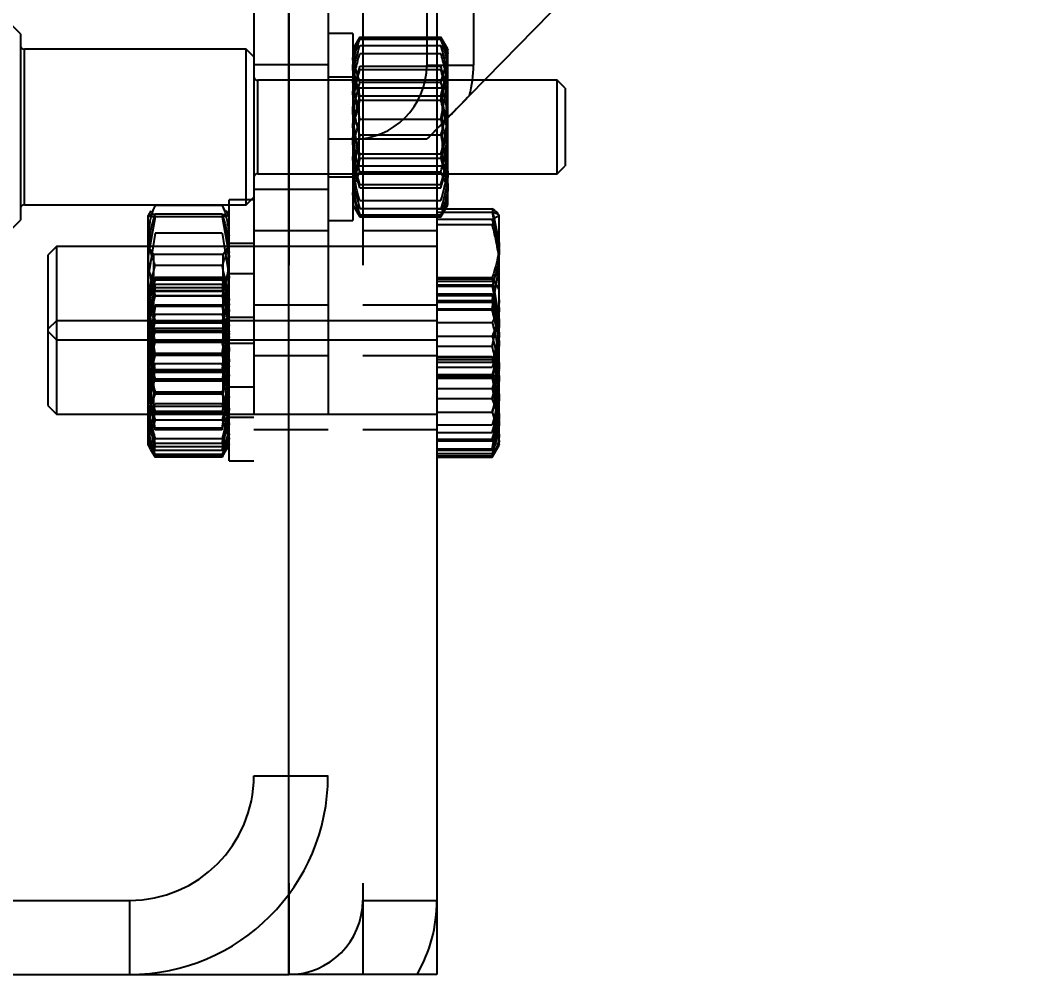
# Model space of a CAD drawing. Header units: metres. Extents: x 0 to 21025, y 0 to 14850.
# Drawn here: x 8867.1 to 8932.9, y 13042.7 to 13104 of the extents above; entities that cross this region are included whole.
import ezdxf

# ---------------------------------------------------------------- set-up
doc = ezdxf.new("R2010")
doc.units = ezdxf.units.M
doc.header["$LTSCALE"] = 25
doc.linetypes.add('HIDDEN2', pattern=[4.7625, 3.175, -1.5875])
for name, color, linetype in [('18_COTAS', 7, 'Continuous'), ('SL4', 4, 'Continuous'), ('ST1', 7, 'HIDDEN2')]:
    doc.layers.add(name, color=color, linetype=linetype)
doc.styles.add('ROMANS', font='ROMANS.SHX')
doc.dimstyles.new('25___1-25', dxfattribs={"dimscale": 25, "dimtxt": 2.5, "dimasz": 2, "dimexe": 1.5, "dimexo": 1, "dimgap": 0.5, "dimtad": 1, "dimzin": 12, "dimtxsty": 'ROMANS', "dimcen": 0, "dimclrd": 256, "dimclre": 256, "dimclrt": 3, "dimazin": 3, "dimtfac": 1, "dimtmove": 0, "dimatfit": 0, "dimfxl": 1, "dimlwd": -1, "dimlwe": -1, "dimarcsym": 0})

# ---------------------------------------------------------------- blocks, each defined once
blk = doc.blocks.new('*D14')
at = {"layer": '18_COTAS', "transparency": 16777216}
for p, q in [((8767.149, 13416.484), (9534.934, 13416.484)), ((9497.434, 11742.681), (9497.434, 13366.484)), ((8955.399, 11692.681), (9534.934, 11692.681))]:
    blk.add_line(p, q, dxfattribs=at)
for points in [[(9489.1, 13366.484), (9505.767, 13366.484), (9497.434, 13416.484)], [(9489.1, 11742.681), (9505.767, 11742.681), (9497.434, 11692.681)]]:
    blk.add_solid(points, dxfattribs=at)
at = {"layer": 'Defpoints', "color": 0, "transparency": 16777216}
for p in [(8742.149, 13416.484), (9497.434, 13416.484), (8930.399, 11692.681)]:
    blk.add_point(p, dxfattribs=at)
at = {"layer": '18_COTAS', "color": 3, "transparency": 16777216, "insert": (9447.731, 12554.582), "char_height": 62.5, "attachment_point": 5, "rotation": 90, "style": 'ROMANS'}
blk.add_mtext('1723,8', dxfattribs=at)

msp = doc.modelspace()

# ---------------------------------------------------------------- linework, layer by layer
at = {"layer": 'SL4'}
for p, q in [((8884.386, 13042.681), (8884.386, 13286.681)), ((8893.911, 13286.681), (8893.911, 13042.681)), ((8921.439, 13125.172), (8896.017, 13099.15)), ((8896.264, 13105.132), (8896.264, 13101.089)), ((8893.911, 13101.089), (8896.264, 13101.089)), ((8901.649, 13100.121), (8896.966, 13100.121)), ((8902.149, 13099.621), (8901.649, 13100.121)), ((8901.649, 13094.121), (8901.649, 13100.121)), ((8902.149, 13099.621), (8902.149, 13094.621)), ((8894.614, 13097.121), (8894.588, 13097.687)), ((8894.614, 13097.121), (8894.614, 13097.713)), ((8894.614, 13092.791), (8894.614, 13097.121)), ((8893.911, 13094.234), (8894.167, 13094.234)), ((8894.614, 13094.121), (8901.649, 13094.121)), ((8901.649, 13094.121), (8902.149, 13094.621)), ((8894.328, 13091.867), (8894.614, 13092.791)), ((8894.614, 13092.121), (8894.614, 13092.791)), ((8893.911, 13091.867), (8897.464, 13091.867)), ((8894.467, 13091.867), (8894.614, 13092.121)), ((8897.464, 13091.867), (8897.911, 13089.655)), ((8897.911, 13084.731), (8897.911, 13089.655)), ((8893.911, 13087.444), (8897.464, 13087.444)), ((8897.464, 13087.444), (8897.911, 13084.731)), ((8897.911, 13081.517), (8897.911, 13084.731)), ((8893.911, 13082.018), (8897.464, 13082.018)), ((8893.911, 13081.016), (8897.464, 13081.016)), ((8897.867, 13081.364), (8897.911, 13081.441)), ((8897.911, 13077.351), (8897.911, 13081.516)), ((8893.911, 13078.794), (8897.464, 13078.794)), ((8897.464, 13078.794), (8897.911, 13077.351)), ((8897.911, 13076.681), (8897.911, 13077.351)), ((8897.464, 13075.908), (8897.911, 13076.681)), ((8893.911, 13075.908), (8897.464, 13075.908)), ((8599.911, 13042.681), (8884.386, 13042.681)), ((8893.911, 13042.681), (8884.386, 13042.681))]:
    msp.add_line(p, q, dxfattribs=at)
msp.add_arc((8888.506, 13101.089), 7.757, 345.52925, 0, dxfattribs=at)
for points, knots in [([(8896.017, 13099.15), (8895.648, 13098.772), (8894.976, 13098.085), (8894.242, 13097.333), (8893.911, 13096.994)], [0, 0, 0, 0, 0.549182, 1, 1, 1, 1]), ([(8894.167, 13094.234), (8894.234, 13094.477), (8894.496, 13095.418), (8894.564, 13096.395), (8894.614, 13097.121)], [0, 0, 0, 0, 0.257551, 1, 1, 1, 1]), ([(8894.614, 13092.791), (8894.613, 13092.825), (8894.607, 13093.313), (8894.379, 13093.79), (8894.167, 13094.234)], [0, 0, 0, 0, 0.070201, 1, 1, 1, 1]), ([(8897.911, 13089.655), (8897.911, 13089.603), (8897.904, 13088.856), (8897.676, 13088.124), (8897.464, 13087.444)], [0, 0, 0, 0, 0.070201, 1, 1, 1, 1]), ([(8897.911, 13084.731), (8897.911, 13084.667), (8897.904, 13083.751), (8897.676, 13082.853), (8897.464, 13082.018)], [0, 0, 0, 0, 0.070201, 1, 1, 1, 1]), ([(8897.464, 13082.018), (8897.647, 13081.891), (8897.885, 13081.726), (8897.906, 13081.556), (8897.911, 13081.517)], [0, 0, 0, 0, 0.768151, 1, 1, 1, 1]), ([(8897.911, 13081.517), (8897.855, 13081.383), (8897.783, 13081.214), (8897.52, 13081.05), (8897.464, 13081.016)], [0, 0, 0, 0, 0.788999, 1, 1, 1, 1]), ([(8897.886, 13081.483), (8897.834, 13080.779), (8897.767, 13079.868), (8897.52, 13078.993), (8897.464, 13078.794)], [0, 0, 0, 0, 0.773509, 1, 1, 1, 1]), ([(8897.911, 13077.351), (8897.911, 13077.317), (8897.904, 13076.829), (8897.676, 13076.352), (8897.464, 13075.908)], [0, 0, 0, 0, 0.070201, 1, 1, 1, 1])]:
    msp.add_open_spline(points, degree=3, knots=knots, dxfattribs=at)
at = {"layer": 'ST1'}
for p, q in [((8884.386, 13286.681), (8884.386, 13042.681)), ((8889.149, 13286.681), (8889.149, 13042.681)), ((8882.151, 13277.156), (8882.151, 13055.444)), ((8886.914, 13277.156), (8886.914, 13055.444)), ((8893.264, 13106.331), (8893.264, 13101.089)), ((8867.149, 13103.096), (8866.649, 13103.596)), ((8867.149, 13103.096), (8867.149, 13091.146)), ((8888.514, 13103.121), (8886.914, 13103.121)), ((8888.514, 13103.121), (8888.514, 13091.121)), ((8888.96, 13102.895), (8888.514, 13102.121)), ((8888.96, 13102.895), (8894.167, 13102.895)), ((8888.96, 13102.812), (8894.167, 13102.812)), ((8888.96, 13102.755), (8894.167, 13102.755)), ((8894.614, 13102.121), (8894.167, 13102.895)), ((8881.649, 13102.121), (8867.399, 13102.121)), ((8867.399, 13092.139), (8867.399, 13102.114)), ((8867.399, 13092.133), (8867.399, 13102.11)), ((8881.649, 13092.121), (8881.649, 13102.121)), ((8882.149, 13101.621), (8881.649, 13102.121)), ((8888.96, 13102.358), (8894.167, 13102.358)), ((8894.327, 13102.454), (8894.614, 13101.811)), ((8894.372, 13102.36), (8894.614, 13101.894)), ((8894.614, 13102.121), (8894.614, 13102.101)), ((8894.614, 13101.451), (8894.614, 13102.121)), ((8882.149, 13101.621), (8882.149, 13092.621)), ((8888.96, 13100.008), (8888.514, 13101.451)), ((8888.96, 13101.845), (8894.167, 13101.845)), ((8894.167, 13100.008), (8894.614, 13101.451)), ((8894.614, 13097.713), (8894.614, 13101.451)), ((8886.914, 13101.121), (8882.151, 13101.121)), ((8888.96, 13099.124), (8888.514, 13100.968)), ((8888.96, 13098.843), (8888.514, 13100.799)), ((8888.96, 13101.033), (8894.167, 13101.033)), ((8888.96, 13100.809), (8894.167, 13100.809)), ((8893.264, 13101.089), (8893.911, 13101.089)), ((8894.167, 13099.124), (8894.614, 13100.968)), ((8894.167, 13098.843), (8894.614, 13100.799)), ((8882.399, 13094.121), (8882.399, 13100.121)), ((8896.966, 13100.121), (8882.399, 13100.121)), ((8882.399, 13094.167), (8882.399, 13100.076)), ((8888.514, 13100.321), (8886.914, 13100.321)), ((8888.539, 13100.121), (8888.514, 13100.121)), ((8888.539, 13100.121), (8888.539, 13094.121)), ((8888.889, 13099.621), (8888.539, 13100.121)), ((8894.614, 13100.121), (8894.263, 13099.621)), ((8888.96, 13097.634), (8888.514, 13099.996)), ((8888.889, 13099.621), (8888.889, 13097.121)), ((8894.263, 13099.621), (8888.889, 13099.621)), ((8888.96, 13100.008), (8894.167, 13100.008)), ((8894.167, 13097.634), (8894.614, 13099.996)), ((8894.263, 13094.621), (8894.263, 13099.621)), ((8888.96, 13099.124), (8894.167, 13099.124)), ((8888.96, 13098.843), (8894.167, 13098.843)), ((8896.017, 13099.15), (8893.264, 13096.331)), ((8888.96, 13097.634), (8894.167, 13097.634)), ((8888.889, 13097.121), (8888.889, 13094.621)), ((8888.506, 13096.331), (8886.914, 13096.331)), ((8888.96, 13096.609), (8888.514, 13094.247)), ((8888.96, 13096.609), (8894.167, 13096.609)), ((8894.167, 13096.609), (8894.614, 13094.247)), ((8888.96, 13095.4), (8888.514, 13093.444)), ((8888.96, 13095.118), (8888.514, 13093.274)), ((8888.96, 13095.4), (8894.167, 13095.4)), ((8888.96, 13095.118), (8894.167, 13095.118)), ((8894.167, 13095.4), (8894.614, 13093.444)), ((8894.167, 13095.118), (8894.614, 13093.274)), ((8882.399, 13094.121), (8894.614, 13094.121)), ((8888.514, 13094.121), (8888.539, 13094.121)), ((8888.539, 13094.121), (8888.889, 13094.621)), ((8888.889, 13094.621), (8894.263, 13094.621)), ((8888.96, 13094.234), (8893.911, 13094.234)), ((8894.263, 13094.621), (8894.614, 13094.121)), ((8886.914, 13093.921), (8888.514, 13093.921)), ((8882.151, 13093.121), (8886.914, 13093.121)), ((8888.96, 13093.433), (8894.167, 13093.433)), ((8888.96, 13093.209), (8894.167, 13093.209)), ((8880.551, 13085.49), (8880.551, 13092.441)), ((8882.151, 13092.441), (8880.551, 13092.441)), ((8881.649, 13092.121), (8882.149, 13092.621)), ((8888.96, 13091.348), (8888.514, 13092.791)), ((8888.96, 13092.397), (8894.167, 13092.397)), ((8894.327, 13091.789), (8894.614, 13092.432)), ((8894.372, 13091.882), (8894.614, 13092.349)), ((8867.399, 13092.121), (8881.649, 13092.121)), ((8875.525, 13091.743), (8875.351, 13091.441)), ((8875.798, 13091.522), (8875.351, 13091.439)), ((8875.798, 13092.088), (8875.603, 13091.699)), ((8880.104, 13092.088), (8875.798, 13092.088)), ((8880.104, 13091.522), (8875.798, 13091.522)), ((8880.104, 13092.088), (8880.3, 13091.699)), ((8880.104, 13091.522), (8880.551, 13091.439)), ((8880.551, 13091.441), (8880.377, 13091.743)), ((8888.514, 13092.121), (8888.96, 13091.348)), ((8888.96, 13091.885), (8894.167, 13091.885)), ((8888.96, 13091.488), (8894.167, 13091.488)), ((8893.911, 13091.654), (8897.464, 13091.654)), ((8894.167, 13091.348), (8894.328, 13091.867)), ((8894.167, 13091.348), (8894.467, 13091.867)), ((8897.464, 13091.654), (8897.911, 13089.276)), ((8866.649, 13090.646), (8867.149, 13091.146)), ((8875.351, 13088.816), (8875.351, 13091.439)), ((8875.798, 13091.356), (8875.351, 13088.816)), ((8880.104, 13091.356), (8875.798, 13091.356)), ((8880.104, 13091.356), (8880.551, 13088.816)), ((8886.914, 13091.121), (8888.514, 13091.121)), ((8888.96, 13091.43), (8894.167, 13091.43)), ((8888.96, 13091.348), (8894.167, 13091.348)), ((8893.911, 13091.197), (8897.464, 13091.197)), ((8893.911, 13090.864), (8897.464, 13090.864)), ((8897.464, 13091.197), (8897.911, 13091.426)), ((8897.911, 13089.655), (8897.911, 13091.436)), ((8897.911, 13091.369), (8897.911, 13091.435)), ((8875.798, 13090.305), (8875.351, 13087.482)), ((8880.104, 13090.305), (8875.798, 13090.305)), ((8880.104, 13090.305), (8880.551, 13087.482)), ((8886.914, 13090.441), (8882.151, 13090.441)), ((8893.911, 13090.441), (8889.149, 13090.441)), ((8882.151, 13089.641), (8880.551, 13089.641)), ((8869.466, 13089.441), (8868.911, 13088.887)), ((8868.911, 13088.887), (8868.911, 13083.996)), ((8869.466, 13089.441), (8869.466, 13083.441)), ((8893.911, 13089.441), (8869.466, 13089.441)), ((8875.701, 13088.941), (8875.351, 13089.441)), ((8875.701, 13088.941), (8875.701, 13083.941)), ((8880.176, 13088.941), (8875.701, 13088.941)), ((8880.526, 13089.441), (8880.176, 13088.941)), ((8880.176, 13085.13), (8880.176, 13088.941)), ((8880.526, 13083.441), (8880.526, 13089.441)), ((8880.551, 13089.441), (8880.526, 13089.441)), ((8875.351, 13083.818), (8875.351, 13088.816)), ((8880.104, 13088.224), (8875.798, 13088.224)), ((8882.151, 13087.681), (8880.551, 13087.681)), ((8897.464, 13085.439), (8897.911, 13088.151)), ((8875.798, 13087.454), (8875.351, 13086.038)), ((8875.798, 13087.422), (8875.351, 13085.722)), ((8875.798, 13087.014), (8875.351, 13084.723)), ((8875.516, 13086.967), (8875.351, 13086.681)), ((8875.798, 13087.455), (8875.516, 13086.967)), ((8875.798, 13087.285), (8875.654, 13086.902)), ((8880.104, 13087.454), (8875.798, 13087.454)), ((8880.104, 13087.422), (8875.798, 13087.422)), ((8880.104, 13087.316), (8875.798, 13087.316)), ((8880.104, 13087.285), (8875.798, 13087.285)), ((8880.104, 13087.014), (8875.798, 13087.014)), ((8880.386, 13086.967), (8880.104, 13087.455)), ((8880.104, 13087.454), (8880.551, 13086.038)), ((8880.104, 13087.422), (8880.551, 13085.722)), ((8880.104, 13087.285), (8880.248, 13086.902)), ((8880.104, 13087.014), (8880.551, 13084.723)), ((8880.551, 13086.681), (8880.386, 13086.967)), ((8893.911, 13087.455), (8897.464, 13087.455)), ((8893.911, 13087.372), (8897.464, 13087.372)), ((8893.911, 13087.219), (8897.464, 13087.219)), ((8893.911, 13086.991), (8897.464, 13086.991)), ((8893.911, 13086.973), (8897.464, 13086.973)), ((8893.911, 13086.918), (8897.464, 13086.918)), ((8893.911, 13086.898), (8897.464, 13086.898)), ((8897.911, 13086.681), (8897.464, 13087.455)), ((8897.464, 13086.973), (8897.911, 13084.651)), ((8897.464, 13086.918), (8897.911, 13084.556)), ((8897.464, 13086.898), (8897.501, 13086.723)), ((8875.798, 13086.263), (8875.351, 13086.639)), ((8875.555, 13086.467), (8875.351, 13085.283)), ((8875.798, 13086.789), (8875.677, 13086.398)), ((8880.104, 13086.789), (8875.798, 13086.789)), ((8880.104, 13086.607), (8875.798, 13086.607)), ((8880.104, 13086.565), (8875.798, 13086.565)), ((8880.104, 13086.275), (8875.798, 13086.275)), ((8880.104, 13086.263), (8875.798, 13086.263)), ((8880.104, 13086.789), (8880.225, 13086.398)), ((8880.104, 13086.263), (8880.551, 13086.639)), ((8880.347, 13086.467), (8880.551, 13085.283)), ((8893.911, 13086.405), (8897.464, 13086.405)), ((8893.911, 13086.326), (8897.464, 13086.326)), ((8893.911, 13086.3), (8897.464, 13086.3)), ((8875.542, 13085.705), (8875.351, 13084.347)), ((8875.798, 13085.686), (8875.351, 13082.884)), ((8875.798, 13085.587), (8875.351, 13082.769)), ((8880.104, 13085.686), (8875.798, 13085.686)), ((8880.104, 13085.587), (8875.798, 13085.587)), ((8880.104, 13085.686), (8880.551, 13082.884)), ((8880.104, 13085.587), (8880.551, 13082.769)), ((8880.36, 13085.705), (8880.551, 13084.347)), ((8886.914, 13085.681), (8882.151, 13085.681)), ((8893.911, 13085.681), (8889.149, 13085.681)), ((8893.911, 13085.985), (8897.464, 13085.985)), ((8893.911, 13085.865), (8897.464, 13085.865)), ((8897.905, 13083.795), (8897.464, 13085.985)), ((8875.798, 13082.577), (8875.351, 13085.401)), ((8880.104, 13085.082), (8875.798, 13085.082)), ((8880.104, 13082.577), (8880.551, 13085.401)), ((8880.176, 13083.941), (8880.176, 13085.13)), ((8880.551, 13080.441), (8880.551, 13085.49)), ((8893.911, 13085.439), (8897.464, 13085.439)), ((8893.911, 13085.369), (8897.464, 13085.369)), ((8897.464, 13083.035), (8897.911, 13085.127)), ((8869.466, 13084.681), (8868.911, 13084.127)), ((8893.911, 13084.681), (8869.466, 13084.681)), ((8875.701, 13084.181), (8875.351, 13084.681)), ((8880.104, 13084.658), (8875.798, 13084.658)), ((8880.104, 13084.621), (8875.798, 13084.621)), ((8880.104, 13084.515), (8875.798, 13084.515)), ((8880.526, 13084.681), (8880.176, 13084.181)), ((8882.151, 13084.881), (8880.551, 13084.881)), ((8893.911, 13084.568), (8897.464, 13084.568)), ((8897.892, 13084.73), (8897.911, 13084.291)), ((8868.911, 13083.996), (8868.911, 13079.236)), ((8868.911, 13083.996), (8869.466, 13083.441)), ((8875.798, 13081.526), (8875.351, 13084.067)), ((8875.351, 13083.441), (8875.701, 13083.941)), ((8875.351, 13081.443), (8875.351, 13083.818)), ((8880.176, 13084.181), (8875.701, 13084.181)), ((8875.701, 13083.941), (8875.701, 13079.181)), ((8875.701, 13083.941), (8880.176, 13083.941)), ((8880.104, 13084.022), (8875.798, 13084.022)), ((8880.104, 13081.526), (8880.551, 13084.067)), ((8880.176, 13080.724), (8880.176, 13083.941)), ((8880.176, 13083.941), (8880.526, 13083.441)), ((8893.911, 13083.684), (8897.464, 13083.684)), ((8897.662, 13081.996), (8897.911, 13083.787)), ((8897.717, 13082.264), (8897.911, 13083.68)), ((8869.466, 13083.441), (8869.466, 13078.681)), ((8869.466, 13083.441), (8893.911, 13083.441)), ((8880.104, 13083.411), (8875.798, 13083.411)), ((8880.104, 13083.281), (8875.798, 13083.281)), ((8880.526, 13078.681), (8880.526, 13083.441)), ((8880.551, 13083.241), (8882.151, 13083.241)), ((8893.911, 13083.035), (8897.464, 13083.035)), ((8897.464, 13081.016), (8897.911, 13083.227)), ((8880.104, 13082.577), (8875.798, 13082.577)), ((8880.104, 13082.433), (8875.798, 13082.433)), ((8882.151, 13082.441), (8886.914, 13082.441)), ((8889.149, 13082.441), (8893.911, 13082.441)), ((8893.911, 13082.372), (8897.464, 13082.372)), ((8893.911, 13082.329), (8897.464, 13082.329)), ((8875.351, 13082.211), (8875.383, 13081.5)), ((8880.104, 13081.905), (8875.798, 13081.905)), ((8880.551, 13082.211), (8880.519, 13081.5)), ((8893.911, 13082.194), (8897.464, 13082.194)), ((8893.911, 13081.685), (8897.464, 13081.685)), ((8897.911, 13081.681), (8897.886, 13081.483)), ((8875.798, 13081.36), (8875.351, 13081.443)), ((8875.351, 13079.766), (8875.351, 13081.443)), ((8880.104, 13081.526), (8875.798, 13081.526)), ((8880.104, 13081.457), (8875.798, 13081.457)), ((8880.104, 13081.36), (8875.798, 13081.36)), ((8880.104, 13081.36), (8880.551, 13081.443)), ((8893.911, 13081.229), (8897.464, 13081.229)), ((8893.911, 13081.169), (8897.464, 13081.169)), ((8893.911, 13081.034), (8897.464, 13081.034)), ((8893.911, 13080.991), (8897.464, 13080.991)), ((8897.464, 13081.169), (8897.564, 13081.51)), ((8897.464, 13080.991), (8897.911, 13078.681)), ((8875.798, 13077.775), (8875.351, 13080.593)), ((8875.798, 13077.677), (8875.351, 13080.479)), ((8880.104, 13080.93), (8875.798, 13080.93)), ((8880.104, 13080.794), (8875.798, 13080.794)), ((8880.104, 13077.775), (8880.551, 13080.593)), ((8880.104, 13077.677), (8880.551, 13080.479)), ((8880.176, 13079.181), (8880.176, 13080.724)), ((8880.551, 13075.681), (8880.551, 13080.479)), ((8880.551, 13080.441), (8882.151, 13080.441)), ((8893.911, 13080.327), (8897.464, 13080.327)), ((8897.464, 13080.327), (8897.911, 13078.236)), ((8875.351, 13076.724), (8875.351, 13079.766)), ((8880.104, 13080.082), (8875.798, 13080.082)), ((8880.104, 13079.952), (8875.798, 13079.952)), ((8893.911, 13079.678), (8897.464, 13079.678)), ((8868.911, 13079.236), (8869.466, 13078.681)), ((8875.379, 13079.191), (8875.351, 13079.351)), ((8875.351, 13078.681), (8875.701, 13079.181)), ((8875.351, 13079.015), (8875.379, 13078.497)), ((8875.701, 13079.181), (8880.176, 13079.181)), ((8880.104, 13079.341), (8875.798, 13079.341)), ((8880.176, 13079.181), (8880.526, 13078.681)), ((8880.523, 13079.191), (8880.551, 13079.351)), ((8880.551, 13079.015), (8880.523, 13078.497)), ((8869.466, 13078.681), (8893.911, 13078.681)), ((8875.798, 13078.848), (8875.351, 13077.378)), ((8875.798, 13076.348), (8875.351, 13078.639)), ((8875.798, 13076.797), (8875.495, 13078.528)), ((8880.104, 13078.848), (8875.798, 13078.848)), ((8880.104, 13078.742), (8875.798, 13078.742)), ((8880.104, 13078.848), (8880.551, 13077.378)), ((8880.104, 13076.348), (8880.551, 13078.639)), ((8880.104, 13076.797), (8880.407, 13078.528)), ((8880.526, 13078.681), (8880.551, 13078.681)), ((8880.551, 13078.481), (8882.151, 13078.481)), ((8897.464, 13076.445), (8897.911, 13078.807)), ((8897.464, 13076.389), (8897.911, 13078.711)), ((8875.798, 13078.281), (8875.351, 13077.11)), ((8875.519, 13077.778), (8875.798, 13076.573)), ((8880.104, 13078.281), (8875.798, 13078.281)), ((8880.104, 13077.775), (8875.798, 13077.775)), ((8880.104, 13077.677), (8875.798, 13077.677)), ((8880.104, 13078.281), (8880.551, 13077.11)), ((8880.383, 13077.778), (8880.104, 13076.573)), ((8882.151, 13077.681), (8886.914, 13077.681)), ((8889.149, 13077.681), (8893.911, 13077.681)), ((8893.911, 13077.993), (8897.464, 13077.993)), ((8897.464, 13075.99), (8897.911, 13077.834)), ((8875.798, 13075.94), (8875.351, 13077.64)), ((8875.798, 13077.099), (8875.351, 13076.724)), ((8880.104, 13077.099), (8875.798, 13077.099)), ((8880.104, 13075.94), (8880.551, 13077.64)), ((8880.104, 13077.099), (8880.551, 13076.724)), ((8893.911, 13077.498), (8897.464, 13077.498)), ((8893.911, 13077.062), (8897.464, 13077.062)), ((8893.911, 13077.036), (8897.464, 13077.036)), ((8875.798, 13076.046), (8875.351, 13076.911)), ((8875.574, 13076.477), (8875.351, 13076.877)), ((8875.351, 13076.681), (8875.351, 13076.724)), ((8875.351, 13076.685), (8875.351, 13076.681)), ((8875.351, 13076.681), (8875.516, 13076.395)), ((8875.516, 13076.395), (8875.798, 13075.907)), ((8880.104, 13076.797), (8875.798, 13076.797)), ((8880.104, 13076.573), (8875.798, 13076.573)), ((8880.104, 13076.046), (8880.308, 13076.44)), ((8880.104, 13075.907), (8880.386, 13076.395)), ((8880.386, 13076.395), (8880.551, 13076.681)), ((8893.911, 13076.957), (8897.464, 13076.957)), ((8893.911, 13076.445), (8897.464, 13076.445)), ((8893.911, 13076.389), (8897.464, 13076.389)), ((8893.911, 13076.372), (8897.464, 13076.372)), ((8897.911, 13076.717), (8897.911, 13076.701)), ((8880.104, 13076.348), (8875.798, 13076.348)), ((8880.104, 13076.077), (8875.798, 13076.077)), ((8880.104, 13076.046), (8875.798, 13076.046)), ((8880.104, 13075.94), (8875.798, 13075.94)), ((8880.104, 13075.908), (8875.798, 13075.908)), ((8893.911, 13076.144), (8897.464, 13076.144)), ((8893.911, 13075.99), (8897.464, 13075.99)), ((8880.551, 13075.681), (8882.151, 13075.681)), ((8882.151, 13055.444), (8886.914, 13055.444)), ((8811.914, 13047.444), (8874.151, 13047.444)), ((8874.151, 13047.444), (8874.151, 13042.681)), ((8889.149, 13047.444), (8893.911, 13047.444))]:
    msp.add_line(p, q, dxfattribs=at)
for centre, radius, start, end in [((8867.399, 13102.371), 0.25, 180, 270), ((8888.506, 13101.089), 4.757, 270, 0), ((8882.399, 13100.371), 0.25, 180, 270), ((8882.399, 13093.871), 0.25, 90, 180), ((8867.399, 13091.871), 0.25, 90, 180), ((8874.151, 13055.444), 12.762, 270, 0), ((8874.151, 13055.444), 8, 270, 0), ((8884.386, 13047.444), 4.762, 270, 0), ((8884.386, 13047.444), 9.525, 330, 0)]:
    msp.add_arc(centre, radius, start, end, dxfattribs=at)
for points, knots in [([(8888.514, 13101.451), (8888.514, 13101.486), (8888.52, 13101.973), (8888.748, 13102.451), (8888.96, 13102.895)], [0, 0, 0, 0, 0.0702006, 1, 1, 1, 1]), ([(8888.514, 13100.968), (8888.514, 13101.012), (8888.52, 13101.635), (8888.748, 13102.245), (8888.96, 13102.812)], [0, 0, 0, 0, 0.070201, 1, 1, 1, 1]), ([(8888.514, 13100.799), (8888.514, 13100.845), (8888.52, 13101.505), (8888.748, 13102.153), (8888.96, 13102.755)], [0, 0, 0, 0, 0.070201, 1, 1, 1, 1]), ([(8894.614, 13101.451), (8894.613, 13101.486), (8894.607, 13101.973), (8894.379, 13102.451), (8894.167, 13102.895)], [0, 0, 0, 0, 0.0702006, 1, 1, 1, 1]), ([(8894.614, 13100.968), (8894.613, 13101.012), (8894.607, 13101.635), (8894.379, 13102.245), (8894.167, 13102.812)], [0, 0, 0, 0, 0.0702006, 1, 1, 1, 1]), ([(8894.614, 13100.799), (8894.613, 13100.845), (8894.607, 13101.505), (8894.379, 13102.153), (8894.167, 13102.755)], [0, 0, 0, 0, 0.070201, 1, 1, 1, 1]), ([(8888.514, 13099.996), (8888.514, 13100.052), (8888.52, 13100.849), (8888.748, 13101.631), (8888.96, 13102.358)], [0, 0, 0, 0, 0.070201, 1, 1, 1, 1]), ([(8894.614, 13099.996), (8894.613, 13100.052), (8894.607, 13100.849), (8894.379, 13101.631), (8894.167, 13102.358)], [0, 0, 0, 0, 0.070201, 1, 1, 1, 1]), ([(8888.514, 13099.227), (8888.52, 13099.465), (8888.545, 13100.351), (8888.785, 13101.214), (8888.96, 13101.845)], [0, 0, 0, 0, 0.268634, 1, 1, 1, 1]), ([(8894.614, 13099.227), (8894.607, 13099.465), (8894.582, 13100.351), (8894.342, 13101.214), (8894.167, 13101.845)], [0, 0, 0, 0, 0.268634, 1, 1, 1, 1]), ([(8888.514, 13098.216), (8888.52, 13098.472), (8888.545, 13099.426), (8888.785, 13100.354), (8888.96, 13101.033)], [0, 0, 0, 0, 0.268634, 1, 1, 1, 1]), ([(8888.514, 13097.964), (8888.52, 13098.223), (8888.545, 13099.186), (8888.785, 13100.123), (8888.96, 13100.809)], [0, 0, 0, 0, 0.268634, 1, 1, 1, 1]), ([(8894.614, 13098.216), (8894.607, 13098.472), (8894.582, 13099.426), (8894.342, 13100.354), (8894.167, 13101.033)], [0, 0, 0, 0, 0.268634, 1, 1, 1, 1]), ([(8894.614, 13097.964), (8894.607, 13098.223), (8894.582, 13099.186), (8894.342, 13100.123), (8894.167, 13100.809)], [0, 0, 0, 0, 0.268634, 1, 1, 1, 1]), ([(8888.514, 13097.121), (8888.52, 13097.384), (8888.545, 13098.361), (8888.785, 13099.312), (8888.96, 13100.008)], [0, 0, 0, 0, 0.268634, 1, 1, 1, 1]), ([(8894.588, 13097.687), (8894.585, 13097.76), (8894.555, 13098.547), (8894.352, 13099.313), (8894.167, 13100.008)], [0, 0, 0, 0, 0.093197, 1, 1, 1, 1]), ([(8888.96, 13096.609), (8888.893, 13096.829), (8888.631, 13097.682), (8888.564, 13098.569), (8888.514, 13099.227)], [0, 0, 0, 0, 0.257551, 1, 1, 1, 1]), ([(8888.514, 13096.279), (8888.52, 13096.537), (8888.545, 13097.5), (8888.785, 13098.438), (8888.96, 13099.124)], [0, 0, 0, 0, 0.268634, 1, 1, 1, 1]), ([(8888.514, 13096.026), (8888.52, 13096.282), (8888.545, 13097.236), (8888.785, 13098.164), (8888.96, 13098.843)], [0, 0, 0, 0, 0.268634, 1, 1, 1, 1]), ([(8894.167, 13096.609), (8894.234, 13096.829), (8894.496, 13097.682), (8894.564, 13098.569), (8894.614, 13099.227)], [0, 0, 0, 0, 0.257551, 1, 1, 1, 1]), ([(8894.614, 13096.279), (8894.607, 13096.537), (8894.582, 13097.5), (8894.342, 13098.438), (8894.167, 13099.124)], [0, 0, 0, 0, 0.2686336, 1, 1, 1, 1]), ([(8894.614, 13096.026), (8894.607, 13096.282), (8894.582, 13097.236), (8894.342, 13098.164), (8894.167, 13098.843)], [0, 0, 0, 0, 0.268634, 1, 1, 1, 1]), ([(8888.96, 13095.4), (8888.893, 13095.636), (8888.631, 13096.554), (8888.564, 13097.508), (8888.514, 13098.216)], [0, 0, 0, 0, 0.2575513, 1, 1, 1, 1]), ([(8894.167, 13095.4), (8894.234, 13095.636), (8894.496, 13096.554), (8894.564, 13097.508), (8894.614, 13098.216)], [0, 0, 0, 0, 0.257551, 1, 1, 1, 1]), ([(8888.96, 13095.118), (8888.893, 13095.357), (8888.631, 13096.285), (8888.564, 13097.248), (8888.514, 13097.964)], [0, 0, 0, 0, 0.257551, 1, 1, 1, 1]), ([(8888.514, 13095.015), (8888.52, 13095.254), (8888.545, 13096.14), (8888.785, 13097.003), (8888.96, 13097.634)], [0, 0, 0, 0, 0.268634, 1, 1, 1, 1]), ([(8894.167, 13095.118), (8894.234, 13095.357), (8894.496, 13096.285), (8894.564, 13097.248), (8894.614, 13097.964)], [0, 0, 0, 0, 0.257551, 1, 1, 1, 1]), ([(8894.614, 13095.015), (8894.607, 13095.254), (8894.582, 13096.14), (8894.342, 13097.003), (8894.167, 13097.634)], [0, 0, 0, 0, 0.268634, 1, 1, 1, 1]), ([(8888.96, 13094.234), (8888.893, 13094.477), (8888.631, 13095.418), (8888.564, 13096.395), (8888.514, 13097.121)], [0, 0, 0, 0, 0.257551, 1, 1, 1, 1]), ([(8893.911, 13096.994), (8893.827, 13096.907), (8893.614, 13096.69), (8893.395, 13096.466), (8893.264, 13096.331)], [0, 0, 0, 0, 0.3976834, 1, 1, 1, 1]), ([(8893.264, 13096.331), (8892.718, 13096.331), (8891.614, 13096.331), (8890, 13096.331), (8888.915, 13096.331), (8888.506, 13096.331)], [0, 0, 0, 0, 0.37786, 0.765345, 1, 1, 1, 1]), ([(8888.96, 13093.433), (8888.893, 13093.672), (8888.631, 13094.599), (8888.564, 13095.563), (8888.514, 13096.279)], [0, 0, 0, 0, 0.257551, 1, 1, 1, 1]), ([(8894.167, 13093.433), (8894.234, 13093.672), (8894.496, 13094.599), (8894.564, 13095.563), (8894.614, 13096.279)], [0, 0, 0, 0, 0.257551, 1, 1, 1, 1]), ([(8888.96, 13093.209), (8888.893, 13093.446), (8888.631, 13094.364), (8888.564, 13095.318), (8888.514, 13096.026)], [0, 0, 0, 0, 0.257551, 1, 1, 1, 1]), ([(8894.167, 13093.209), (8894.234, 13093.446), (8894.496, 13094.364), (8894.564, 13095.318), (8894.614, 13096.026)], [0, 0, 0, 0, 0.257551, 1, 1, 1, 1]), ([(8888.96, 13092.397), (8888.893, 13092.617), (8888.631, 13093.47), (8888.564, 13094.357), (8888.514, 13095.015)], [0, 0, 0, 0, 0.2575513, 1, 1, 1, 1]), ([(8894.167, 13092.397), (8894.234, 13092.617), (8894.496, 13093.47), (8894.564, 13094.357), (8894.614, 13095.015)], [0, 0, 0, 0, 0.257551, 1, 1, 1, 1]), ([(8888.514, 13094.247), (8888.514, 13094.191), (8888.52, 13093.393), (8888.748, 13092.611), (8888.96, 13091.885)], [0, 0, 0, 0, 0.0702006, 1, 1, 1, 1]), ([(8888.514, 13092.791), (8888.514, 13092.825), (8888.52, 13093.313), (8888.748, 13093.79), (8888.96, 13094.234)], [0, 0, 0, 0, 0.070201, 1, 1, 1, 1]), ([(8894.614, 13094.247), (8894.613, 13094.191), (8894.607, 13093.393), (8894.379, 13092.611), (8894.167, 13091.885)], [0, 0, 0, 0, 0.0702006, 1, 1, 1, 1]), ([(8888.514, 13093.444), (8888.514, 13093.397), (8888.52, 13092.737), (8888.748, 13092.09), (8888.96, 13091.488)], [0, 0, 0, 0, 0.070201, 1, 1, 1, 1]), ([(8888.514, 13093.274), (8888.514, 13093.231), (8888.52, 13092.608), (8888.748, 13091.998), (8888.96, 13091.43)], [0, 0, 0, 0, 0.070201, 1, 1, 1, 1]), ([(8894.614, 13093.444), (8894.613, 13093.397), (8894.607, 13092.737), (8894.379, 13092.09), (8894.167, 13091.488)], [0, 0, 0, 0, 0.070201, 1, 1, 1, 1]), ([(8894.614, 13093.274), (8894.613, 13093.231), (8894.607, 13092.608), (8894.379, 13091.998), (8894.167, 13091.43)], [0, 0, 0, 0, 0.070201, 1, 1, 1, 1]), ([(8875.798, 13092.088), (8875.73, 13091.926), (8875.468, 13091.296), (8875.401, 13090.642), (8875.351, 13090.156)], [0, 0, 0, 0, 0.257551, 1, 1, 1, 1]), ([(8875.798, 13091.522), (8875.73, 13091.316), (8875.468, 13090.515), (8875.401, 13089.682), (8875.351, 13089.065)], [0, 0, 0, 0, 0.257551, 1, 1, 1, 1]), ([(8880.104, 13092.088), (8880.172, 13091.926), (8880.434, 13091.296), (8880.501, 13090.642), (8880.551, 13090.156)], [0, 0, 0, 0, 0.257551, 1, 1, 1, 1]), ([(8880.104, 13091.522), (8880.172, 13091.316), (8880.434, 13090.515), (8880.501, 13089.682), (8880.551, 13089.065)], [0, 0, 0, 0, 0.257551, 1, 1, 1, 1]), ([(8897.911, 13091.365), (8897.906, 13091.405), (8897.885, 13091.574), (8897.647, 13091.74), (8897.464, 13091.867)], [0, 0, 0, 0, 0.231849, 1, 1, 1, 1]), ([(8897.911, 13091.426), (8897.911, 13091.431), (8897.904, 13091.508), (8897.676, 13091.584), (8897.464, 13091.654)], [0, 0, 0, 0, 0.070201, 1, 1, 1, 1]), ([(8875.351, 13091.439), (8875.352, 13091.437), (8875.358, 13091.409), (8875.586, 13091.382), (8875.798, 13091.356)], [0, 0, 0, 0, 0.0702006, 1, 1, 1, 1]), ([(8880.551, 13091.439), (8880.551, 13091.437), (8880.544, 13091.409), (8880.316, 13091.382), (8880.104, 13091.356)], [0, 0, 0, 0, 0.0702006, 1, 1, 1, 1]), ([(8897.911, 13088.591), (8897.906, 13088.795), (8897.885, 13089.677), (8897.647, 13090.537), (8897.464, 13091.197)], [0, 0, 0, 0, 0.231849, 1, 1, 1, 1]), ([(8897.911, 13088.151), (8897.911, 13088.216), (8897.904, 13089.132), (8897.676, 13090.029), (8897.464, 13090.864)], [0, 0, 0, 0, 0.070201, 1, 1, 1, 1]), ([(8875.351, 13090.156), (8875.358, 13089.981), (8875.382, 13089.327), (8875.622, 13088.69), (8875.798, 13088.224)], [0, 0, 0, 0, 0.268634, 1, 1, 1, 1]), ([(8880.551, 13090.156), (8880.544, 13089.981), (8880.52, 13089.327), (8880.28, 13088.69), (8880.104, 13088.224)], [0, 0, 0, 0, 0.268634, 1, 1, 1, 1]), ([(8897.911, 13089.276), (8897.911, 13089.219), (8897.904, 13088.416), (8897.676, 13087.629), (8897.464, 13086.898)], [0, 0, 0, 0, 0.0702006, 1, 1, 1, 1]), ([(8875.351, 13088.816), (8875.352, 13088.756), (8875.358, 13087.898), (8875.586, 13087.057), (8875.798, 13086.275)], [0, 0, 0, 0, 0.0702006, 1, 1, 1, 1]), ([(8875.351, 13085.401), (8875.352, 13085.468), (8875.358, 13086.421), (8875.586, 13087.355), (8875.798, 13088.224)], [0, 0, 0, 0, 0.070201, 1, 1, 1, 1]), ([(8880.551, 13088.816), (8880.551, 13088.756), (8880.544, 13087.898), (8880.316, 13087.057), (8880.104, 13086.275)], [0, 0, 0, 0, 0.0702006, 1, 1, 1, 1]), ([(8880.551, 13085.401), (8880.551, 13085.468), (8880.544, 13086.421), (8880.316, 13087.355), (8880.104, 13088.224)], [0, 0, 0, 0, 0.070201, 1, 1, 1, 1]), ([(8897.464, 13085.985), (8897.52, 13086.164), (8897.783, 13087.012), (8897.855, 13087.895), (8897.911, 13088.591)], [0, 0, 0, 0, 0.211001, 1, 1, 1, 1]), ([(8875.351, 13087.482), (8875.352, 13087.415), (8875.358, 13086.461), (8875.586, 13085.527), (8875.798, 13084.658)], [0, 0, 0, 0, 0.070201, 1, 1, 1, 1]), ([(8875.798, 13087.316), (8875.73, 13087.152), (8875.468, 13086.516), (8875.401, 13085.854), (8875.351, 13085.363)], [0, 0, 0, 0, 0.257551, 1, 1, 1, 1]), ([(8875.351, 13086.252), (8875.351, 13086.28), (8875.355, 13086.584), (8875.529, 13086.882), (8875.687, 13087.152)], [0, 0, 0, 0, 0.091258, 1, 1, 1, 1]), ([(8875.351, 13086.639), (8875.352, 13086.648), (8875.358, 13086.774), (8875.586, 13086.899), (8875.798, 13087.014)], [0, 0, 0, 0, 0.070201, 1, 1, 1, 1]), ([(8880.551, 13087.482), (8880.551, 13087.415), (8880.544, 13086.461), (8880.316, 13085.527), (8880.104, 13084.658)], [0, 0, 0, 0, 0.070201, 1, 1, 1, 1]), ([(8880.104, 13087.316), (8880.172, 13087.152), (8880.434, 13086.516), (8880.501, 13085.854), (8880.551, 13085.363)], [0, 0, 0, 0, 0.257551, 1, 1, 1, 1]), ([(8880.551, 13086.639), (8880.551, 13086.648), (8880.544, 13086.774), (8880.316, 13086.899), (8880.104, 13087.014)], [0, 0, 0, 0, 0.070201, 1, 1, 1, 1]), ([(8880.551, 13086.252), (8880.551, 13086.28), (8880.547, 13086.584), (8880.373, 13086.882), (8880.215, 13087.152)], [0, 0, 0, 0, 0.091258, 1, 1, 1, 1]), ([(8875.798, 13086.275), (8875.73, 13086.069), (8875.468, 13085.268), (8875.401, 13084.436), (8875.351, 13083.818)], [0, 0, 0, 0, 0.257551, 1, 1, 1, 1]), ([(8875.798, 13086.263), (8875.73, 13086.039), (8875.468, 13085.17), (8875.401, 13084.267), (8875.351, 13083.596)], [0, 0, 0, 0, 0.257551, 1, 1, 1, 1]), ([(8880.104, 13086.275), (8880.172, 13086.069), (8880.434, 13085.268), (8880.501, 13084.436), (8880.551, 13083.818)], [0, 0, 0, 0, 0.257551, 1, 1, 1, 1]), ([(8880.104, 13086.263), (8880.172, 13086.039), (8880.434, 13085.17), (8880.501, 13084.267), (8880.551, 13083.596)], [0, 0, 0, 0, 0.257551, 1, 1, 1, 1]), ([(8897.911, 13083.787), (8897.906, 13083.992), (8897.885, 13084.878), (8897.647, 13085.742), (8897.464, 13086.405)], [0, 0, 0, 0, 0.231849, 1, 1, 1, 1]), ([(8897.911, 13083.68), (8897.906, 13083.887), (8897.885, 13084.783), (8897.647, 13085.656), (8897.464, 13086.326)], [0, 0, 0, 0, 0.231849, 1, 1, 1, 1]), ([(8897.464, 13086.3), (8897.647, 13085.627), (8897.885, 13084.752), (8897.906, 13083.854), (8897.911, 13083.645)], [0, 0, 0, 0, 0.768151, 1, 1, 1, 1]), ([(8875.351, 13086.038), (8875.352, 13086.004), (8875.358, 13085.526), (8875.586, 13085.057), (8875.798, 13084.621)], [0, 0, 0, 0, 0.070201, 1, 1, 1, 1]), ([(8875.351, 13085.722), (8875.352, 13085.682), (8875.358, 13085.108), (8875.586, 13084.545), (8875.798, 13084.022)], [0, 0, 0, 0, 0.0702006, 1, 1, 1, 1]), ([(8880.551, 13086.038), (8880.551, 13086.004), (8880.544, 13085.526), (8880.316, 13085.057), (8880.104, 13084.621)], [0, 0, 0, 0, 0.070201, 1, 1, 1, 1]), ([(8880.551, 13085.722), (8880.551, 13085.682), (8880.544, 13085.108), (8880.316, 13084.545), (8880.104, 13084.022)], [0, 0, 0, 0, 0.0702006, 1, 1, 1, 1]), ([(8897.911, 13086.011), (8897.911, 13085.977), (8897.904, 13085.49), (8897.676, 13085.012), (8897.464, 13084.568)], [0, 0, 0, 0, 0.070201, 1, 1, 1, 1]), ([(8897.464, 13085.865), (8897.647, 13085.163), (8897.885, 13084.25), (8897.906, 13083.313), (8897.911, 13083.096)], [0, 0, 0, 0, 0.768151, 1, 1, 1, 1]), ([(8875.351, 13085.363), (8875.358, 13085.186), (8875.382, 13084.525), (8875.622, 13083.881), (8875.798, 13083.411)], [0, 0, 0, 0, 0.268634, 1, 1, 1, 1]), ([(8875.351, 13085.283), (8875.358, 13085.101), (8875.382, 13084.423), (8875.622, 13083.763), (8875.798, 13083.281)], [0, 0, 0, 0, 0.268634, 1, 1, 1, 1]), ([(8875.798, 13085.082), (8875.726, 13084.842), (8875.59, 13084.388), (8875.548, 13083.917), (8875.529, 13083.695)], [0, 0, 0, 0, 0.529617, 1, 1, 1, 1]), ([(8880.551, 13085.363), (8880.544, 13085.186), (8880.52, 13084.525), (8880.28, 13083.881), (8880.104, 13083.411)], [0, 0, 0, 0, 0.2686336, 1, 1, 1, 1]), ([(8880.551, 13085.283), (8880.544, 13085.101), (8880.52, 13084.423), (8880.28, 13083.763), (8880.104, 13083.281)], [0, 0, 0, 0, 0.268634, 1, 1, 1, 1]), ([(8880.104, 13085.082), (8880.176, 13084.841), (8880.316, 13084.374), (8880.358, 13083.888), (8880.378, 13083.652)], [0, 0, 0, 0, 0.513616, 1, 1, 1, 1]), ([(8897.911, 13085.528), (8897.911, 13085.484), (8897.904, 13084.862), (8897.676, 13084.251), (8897.464, 13083.684)], [0, 0, 0, 0, 0.070201, 1, 1, 1, 1]), ([(8897.911, 13083.227), (8897.911, 13083.28), (8897.904, 13084.026), (8897.676, 13084.758), (8897.464, 13085.439)], [0, 0, 0, 0, 0.070201, 1, 1, 1, 1]), ([(8897.911, 13082.524), (8897.906, 13082.747), (8897.885, 13083.71), (8897.647, 13084.648), (8897.464, 13085.369)], [0, 0, 0, 0, 0.231849, 1, 1, 1, 1]), ([(8875.351, 13084.723), (8875.352, 13084.669), (8875.358, 13083.896), (8875.586, 13083.137), (8875.798, 13082.433)], [0, 0, 0, 0, 0.0702006, 1, 1, 1, 1]), ([(8875.798, 13084.621), (8875.73, 13084.378), (8875.468, 13083.438), (8875.401, 13082.46), (8875.351, 13081.734)], [0, 0, 0, 0, 0.257551, 1, 1, 1, 1]), ([(8880.551, 13084.723), (8880.551, 13084.669), (8880.544, 13083.896), (8880.316, 13083.137), (8880.104, 13082.433)], [0, 0, 0, 0, 0.070201, 1, 1, 1, 1]), ([(8880.104, 13084.621), (8880.172, 13084.378), (8880.434, 13083.438), (8880.501, 13082.46), (8880.551, 13081.734)], [0, 0, 0, 0, 0.2575513, 1, 1, 1, 1]), ([(8897.464, 13084.568), (8897.647, 13083.837), (8897.885, 13082.884), (8897.906, 13081.908), (8897.911, 13081.681)], [0, 0, 0, 0, 0.768151, 1, 1, 1, 1]), ([(8897.911, 13084.291), (8897.855, 13083.595), (8897.783, 13082.713), (8897.52, 13081.864), (8897.464, 13081.685)], [0, 0, 0, 0, 0.7889992, 1, 1, 1, 1]), ([(8875.798, 13084.022), (8875.73, 13083.781), (8875.468, 13082.845), (8875.401, 13081.873), (8875.351, 13081.151)], [0, 0, 0, 0, 0.257551, 1, 1, 1, 1]), ([(8875.351, 13084.011), (8875.352, 13083.951), (8875.358, 13083.088), (8875.586, 13082.243), (8875.798, 13081.457)], [0, 0, 0, 0, 0.0702006, 1, 1, 1, 1]), ([(8875.351, 13083.818), (8875.358, 13083.594), (8875.382, 13082.763), (8875.622, 13081.953), (8875.798, 13081.36)], [0, 0, 0, 0, 0.268634, 1, 1, 1, 1]), ([(8875.351, 13083.596), (8875.358, 13083.354), (8875.382, 13082.451), (8875.622, 13081.573), (8875.798, 13080.93)], [0, 0, 0, 0, 0.268634, 1, 1, 1, 1]), ([(8880.104, 13084.022), (8880.172, 13083.781), (8880.434, 13082.845), (8880.501, 13081.873), (8880.551, 13081.151)], [0, 0, 0, 0, 0.257551, 1, 1, 1, 1]), ([(8880.551, 13084.011), (8880.551, 13083.951), (8880.544, 13083.088), (8880.316, 13082.243), (8880.104, 13081.457)], [0, 0, 0, 0, 0.070201, 1, 1, 1, 1]), ([(8880.551, 13083.818), (8880.544, 13083.594), (8880.52, 13082.763), (8880.28, 13081.953), (8880.104, 13081.36)], [0, 0, 0, 0, 0.268634, 1, 1, 1, 1]), ([(8880.551, 13083.596), (8880.544, 13083.354), (8880.52, 13082.451), (8880.28, 13081.573), (8880.104, 13080.93)], [0, 0, 0, 0, 0.2686336, 1, 1, 1, 1]), ([(8897.464, 13083.684), (8897.647, 13082.963), (8897.885, 13082.025), (8897.906, 13081.062), (8897.911, 13080.839)], [0, 0, 0, 0, 0.768151, 1, 1, 1, 1]), ([(8897.911, 13083.645), (8897.855, 13082.936), (8897.783, 13082.037), (8897.52, 13081.173), (8897.464, 13080.991)], [0, 0, 0, 0, 0.7889992, 1, 1, 1, 1]), ([(8875.351, 13080.593), (8875.352, 13080.66), (8875.358, 13081.611), (8875.586, 13082.544), (8875.798, 13083.411)], [0, 0, 0, 0, 0.070201, 1, 1, 1, 1]), ([(8875.351, 13080.479), (8875.352, 13080.545), (8875.358, 13081.491), (8875.586, 13082.419), (8875.798, 13083.281)], [0, 0, 0, 0, 0.070201, 1, 1, 1, 1]), ([(8880.551, 13080.593), (8880.551, 13080.66), (8880.544, 13081.611), (8880.316, 13082.544), (8880.104, 13083.411)], [0, 0, 0, 0, 0.070201, 1, 1, 1, 1]), ([(8880.551, 13080.479), (8880.551, 13080.545), (8880.544, 13081.491), (8880.316, 13082.419), (8880.104, 13083.281)], [0, 0, 0, 0, 0.070201, 1, 1, 1, 1]), ([(8897.911, 13083.096), (8897.855, 13082.357), (8897.783, 13081.419), (8897.52, 13080.518), (8897.464, 13080.327)], [0, 0, 0, 0, 0.788999, 1, 1, 1, 1]), ([(8897.911, 13080.266), (8897.906, 13080.483), (8897.885, 13081.42), (8897.647, 13082.334), (8897.464, 13083.035)], [0, 0, 0, 0, 0.2318493, 1, 1, 1, 1]), ([(8875.351, 13082.884), (8875.352, 13082.817), (8875.358, 13081.871), (8875.586, 13080.944), (8875.798, 13080.082)], [0, 0, 0, 0, 0.070201, 1, 1, 1, 1]), ([(8875.351, 13082.769), (8875.352, 13082.703), (8875.358, 13081.751), (8875.586, 13080.819), (8875.798, 13079.952)], [0, 0, 0, 0, 0.070201, 1, 1, 1, 1]), ([(8875.798, 13082.433), (8875.73, 13082.209), (8875.468, 13081.339), (8875.401, 13080.436), (8875.351, 13079.766)], [0, 0, 0, 0, 0.257551, 1, 1, 1, 1]), ([(8880.551, 13082.884), (8880.551, 13082.817), (8880.544, 13081.871), (8880.316, 13080.944), (8880.104, 13080.082)], [0, 0, 0, 0, 0.070201, 1, 1, 1, 1]), ([(8880.551, 13082.769), (8880.551, 13082.703), (8880.544, 13081.751), (8880.316, 13080.819), (8880.104, 13079.952)], [0, 0, 0, 0, 0.0702006, 1, 1, 1, 1]), ([(8880.104, 13082.433), (8880.172, 13082.209), (8880.434, 13081.339), (8880.501, 13080.436), (8880.551, 13079.766)], [0, 0, 0, 0, 0.2575513, 1, 1, 1, 1]), ([(8897.464, 13079.678), (8897.52, 13079.874), (8897.783, 13080.8), (8897.855, 13081.764), (8897.911, 13082.524)], [0, 0, 0, 0, 0.211001, 1, 1, 1, 1]), ([(8897.911, 13079.717), (8897.906, 13079.925), (8897.885, 13080.824), (8897.647, 13081.699), (8897.464, 13082.372)], [0, 0, 0, 0, 0.231849, 1, 1, 1, 1]), ([(8897.464, 13082.329), (8897.647, 13081.658), (8897.885, 13080.785), (8897.906, 13079.89), (8897.911, 13079.683)], [0, 0, 0, 0, 0.768151, 1, 1, 1, 1]), ([(8875.351, 13079.351), (8875.352, 13079.412), (8875.358, 13080.274), (8875.586, 13081.119), (8875.798, 13081.905)], [0, 0, 0, 0, 0.070201, 1, 1, 1, 1]), ([(8875.351, 13081.734), (8875.358, 13081.472), (8875.382, 13080.495), (8875.622, 13079.543), (8875.798, 13078.848)], [0, 0, 0, 0, 0.268634, 1, 1, 1, 1]), ([(8880.551, 13079.351), (8880.551, 13079.412), (8880.544, 13080.274), (8880.316, 13081.119), (8880.104, 13081.905)], [0, 0, 0, 0, 0.070201, 1, 1, 1, 1]), ([(8880.551, 13081.734), (8880.544, 13081.472), (8880.52, 13080.495), (8880.28, 13079.543), (8880.104, 13078.848)], [0, 0, 0, 0, 0.268634, 1, 1, 1, 1]), ([(8897.464, 13082.194), (8897.647, 13081.53), (8897.885, 13080.667), (8897.906, 13079.781), (8897.911, 13079.575)], [0, 0, 0, 0, 0.768151, 1, 1, 1, 1]), ([(8897.464, 13078.794), (8897.52, 13078.993), (8897.783, 13079.933), (8897.855, 13080.91), (8897.911, 13081.681)], [0, 0, 0, 0, 0.211001, 1, 1, 1, 1]), ([(8875.351, 13081.443), (8875.352, 13081.445), (8875.358, 13081.473), (8875.586, 13081.501), (8875.798, 13081.526)], [0, 0, 0, 0, 0.0702006, 1, 1, 1, 1]), ([(8875.798, 13081.457), (8875.73, 13081.252), (8875.468, 13080.456), (8875.401, 13079.629), (8875.351, 13079.015)], [0, 0, 0, 0, 0.257551, 1, 1, 1, 1]), ([(8875.351, 13081.151), (8875.358, 13080.89), (8875.382, 13079.919), (8875.622, 13078.973), (8875.798, 13078.281)], [0, 0, 0, 0, 0.268634, 1, 1, 1, 1]), ([(8880.551, 13081.443), (8880.551, 13081.445), (8880.544, 13081.473), (8880.316, 13081.501), (8880.104, 13081.526)], [0, 0, 0, 0, 0.0702006, 1, 1, 1, 1]), ([(8880.104, 13081.457), (8880.172, 13081.252), (8880.434, 13080.456), (8880.501, 13079.629), (8880.551, 13079.015)], [0, 0, 0, 0, 0.257551, 1, 1, 1, 1]), ([(8880.551, 13081.151), (8880.544, 13080.89), (8880.52, 13079.919), (8880.28, 13078.973), (8880.104, 13078.281)], [0, 0, 0, 0, 0.268634, 1, 1, 1, 1]), ([(8897.911, 13078.807), (8897.911, 13078.863), (8897.904, 13079.66), (8897.676, 13080.442), (8897.464, 13081.169)], [0, 0, 0, 0, 0.070201, 1, 1, 1, 1]), ([(8897.911, 13078.711), (8897.911, 13078.766), (8897.904, 13079.551), (8897.676, 13080.319), (8897.464, 13081.034)], [0, 0, 0, 0, 0.070201, 1, 1, 1, 1]), ([(8875.351, 13078.639), (8875.352, 13078.693), (8875.358, 13079.467), (8875.586, 13080.225), (8875.798, 13080.93)], [0, 0, 0, 0, 0.070201, 1, 1, 1, 1]), ([(8880.551, 13078.639), (8880.551, 13078.693), (8880.544, 13079.467), (8880.316, 13080.225), (8880.104, 13080.93)], [0, 0, 0, 0, 0.070201, 1, 1, 1, 1]), ([(8897.911, 13080.839), (8897.855, 13080.078), (8897.783, 13079.115), (8897.52, 13078.189), (8897.464, 13077.993)], [0, 0, 0, 0, 0.788999, 1, 1, 1, 1]), ([(8875.798, 13080.082), (8875.73, 13079.914), (8875.468, 13079.261), (8875.401, 13078.583), (8875.351, 13078.079)], [0, 0, 0, 0, 0.257551, 1, 1, 1, 1]), ([(8875.798, 13079.952), (8875.73, 13079.788), (8875.468, 13079.151), (8875.401, 13078.49), (8875.351, 13077.999)], [0, 0, 0, 0, 0.257551, 1, 1, 1, 1]), ([(8875.351, 13079.766), (8875.358, 13079.523), (8875.382, 13078.621), (8875.622, 13077.742), (8875.798, 13077.099)], [0, 0, 0, 0, 0.268634, 1, 1, 1, 1]), ([(8880.104, 13080.082), (8880.172, 13079.914), (8880.434, 13079.261), (8880.501, 13078.583), (8880.551, 13078.079)], [0, 0, 0, 0, 0.2575513, 1, 1, 1, 1]), ([(8880.104, 13079.952), (8880.172, 13079.788), (8880.434, 13079.151), (8880.501, 13078.49), (8880.551, 13077.999)], [0, 0, 0, 0, 0.257551, 1, 1, 1, 1]), ([(8880.551, 13079.766), (8880.544, 13079.523), (8880.52, 13078.621), (8880.28, 13077.742), (8880.104, 13077.099)], [0, 0, 0, 0, 0.268634, 1, 1, 1, 1]), ([(8897.464, 13077.498), (8897.52, 13077.688), (8897.783, 13078.589), (8897.855, 13079.527), (8897.911, 13080.266)], [0, 0, 0, 0, 0.211001, 1, 1, 1, 1]), ([(8897.464, 13077.062), (8897.52, 13077.245), (8897.783, 13078.109), (8897.855, 13079.008), (8897.911, 13079.717)], [0, 0, 0, 0, 0.211001, 1, 1, 1, 1]), ([(8897.911, 13079.683), (8897.855, 13078.976), (8897.783, 13078.08), (8897.52, 13077.218), (8897.464, 13077.036)], [0, 0, 0, 0, 0.788999, 1, 1, 1, 1]), ([(8897.911, 13077.834), (8897.911, 13077.878), (8897.904, 13078.501), (8897.676, 13079.111), (8897.464, 13079.678)], [0, 0, 0, 0, 0.0702006, 1, 1, 1, 1]), ([(8875.351, 13077.64), (8875.352, 13077.681), (8875.358, 13078.255), (8875.586, 13078.818), (8875.798, 13079.341)], [0, 0, 0, 0, 0.070201, 1, 1, 1, 1]), ([(8880.551, 13077.64), (8880.551, 13077.681), (8880.544, 13078.255), (8880.316, 13078.818), (8880.104, 13079.341)], [0, 0, 0, 0, 0.070201, 1, 1, 1, 1]), ([(8897.911, 13079.575), (8897.855, 13078.876), (8897.783, 13077.99), (8897.52, 13077.137), (8897.464, 13076.957)], [0, 0, 0, 0, 0.788999, 1, 1, 1, 1]), ([(8897.911, 13078.681), (8897.911, 13078.626), (8897.904, 13077.847), (8897.676, 13077.082), (8897.464, 13076.372)], [0, 0, 0, 0, 0.070201, 1, 1, 1, 1]), ([(8875.351, 13078.079), (8875.358, 13077.897), (8875.382, 13077.22), (8875.622, 13076.56), (8875.798, 13076.077)], [0, 0, 0, 0, 0.268634, 1, 1, 1, 1]), ([(8875.351, 13077.999), (8875.358, 13077.821), (8875.382, 13077.16), (8875.622, 13076.517), (8875.798, 13076.046)], [0, 0, 0, 0, 0.2686336, 1, 1, 1, 1]), ([(8880.551, 13078.079), (8880.544, 13077.897), (8880.52, 13077.22), (8880.28, 13076.56), (8880.104, 13076.077)], [0, 0, 0, 0, 0.268634, 1, 1, 1, 1]), ([(8880.551, 13077.999), (8880.544, 13077.821), (8880.52, 13077.16), (8880.28, 13076.517), (8880.104, 13076.046)], [0, 0, 0, 0, 0.268634, 1, 1, 1, 1]), ([(8897.911, 13078.236), (8897.911, 13078.186), (8897.904, 13077.48), (8897.676, 13076.787), (8897.464, 13076.144)], [0, 0, 0, 0, 0.070201, 1, 1, 1, 1]), ([(8875.351, 13077.378), (8875.352, 13077.343), (8875.358, 13076.847), (8875.586, 13076.36), (8875.798, 13075.908)], [0, 0, 0, 0, 0.070201, 1, 1, 1, 1]), ([(8875.351, 13077.11), (8875.351, 13077.083), (8875.355, 13076.779), (8875.529, 13076.481), (8875.687, 13076.21)], [0, 0, 0, 0, 0.091258, 1, 1, 1, 1]), ([(8880.551, 13077.378), (8880.551, 13077.343), (8880.544, 13076.847), (8880.316, 13076.36), (8880.104, 13075.908)], [0, 0, 0, 0, 0.070201, 1, 1, 1, 1]), ([(8880.551, 13077.11), (8880.551, 13077.083), (8880.547, 13076.779), (8880.373, 13076.481), (8880.215, 13076.21)], [0, 0, 0, 0, 0.091258, 1, 1, 1, 1]), ([(8875.351, 13076.724), (8875.352, 13076.715), (8875.358, 13076.588), (8875.586, 13076.464), (8875.798, 13076.348)], [0, 0, 0, 0, 0.070201, 1, 1, 1, 1]), ([(8880.551, 13076.724), (8880.551, 13076.715), (8880.544, 13076.588), (8880.316, 13076.464), (8880.104, 13076.348)], [0, 0, 0, 0, 0.0702006, 1, 1, 1, 1]), ([(8897.911, 13076.992), (8897.911, 13076.968), (8897.909, 13076.751), (8897.764, 13076.539), (8897.636, 13076.349)], [0, 0, 0, 0, 0.1094925, 1, 1, 1, 1])]:
    msp.add_open_spline(points, degree=3, knots=knots, dxfattribs=at)

# ---------------------------------------------------------------- dimensions: what is measured, and where the dimension line sits
at = {"layer": '18_COTAS'}
dim = msp.add_linear_dim(base=(9497.434, 13416.484), p1=(8930.399, 11692.681), p2=(8742.149, 13416.484), angle=90, dimstyle='25___1-25', dxfattribs=at)
dim.commit()
dim.dimension.update_dxf_attribs({"geometry": '*D14', "text_midpoint": (9447.731, 12554.582)})

doc.saveas('drawing.dxf')
